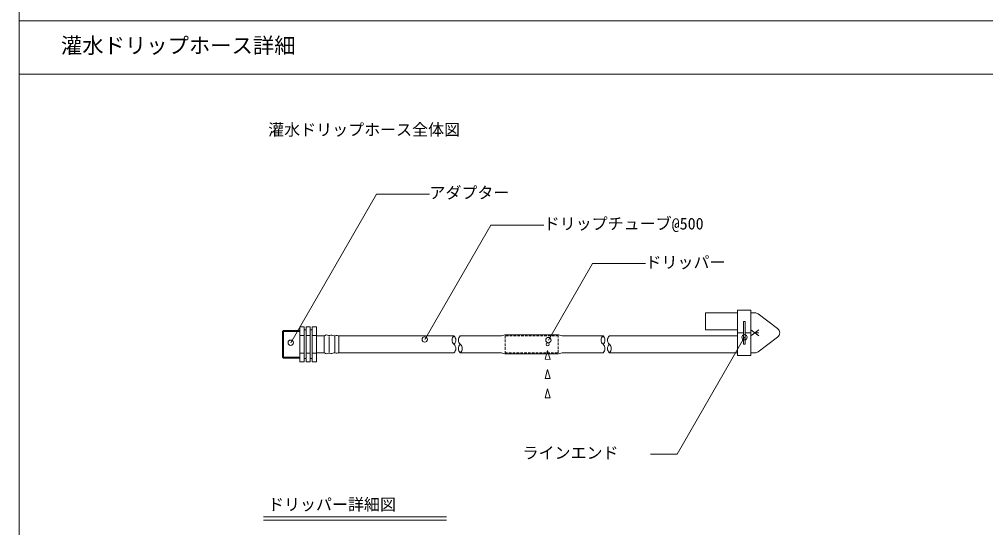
# Model space of a CAD drawing. Units: millimetres, scale not verified. Extents: x -79561 to 6403, y -2774 to 2774.
# Drawn here: x -1491 to 321, y -1558 to -605 of the extents above; entities that cross this region are included whole.
import ezdxf
from ezdxf.enums import TextEntityAlignment as Align

# ---------------------------------------------------------------- set-up
doc = ezdxf.new("R2010")
doc.units = ezdxf.units.MM
doc.header["$LTSCALE"] = 4
doc.linetypes.add('DASHED1', pattern=[1.8, 1.2, -0.6])
for name, color, linetype, lineweight in [('0-1_WAKU', 7, 'Continuous', 18), ('0-3_moji', 7, 'Continuous', 18), ('0-6_buhin', 2, 'Continuous', 18), ('0-B_kansui1', 4, 'Continuous', 18)]:
    doc.layers.add(name, color=color, linetype=linetype, lineweight=lineweight)
doc.styles.add('ＭＳ ゴシック', font='')
doc.styles.get('ＭＳ ゴシック').set_extended_font_data('MS Gothic')

msp = doc.modelspace()

# ---------------------------------------------------------------- linework, layer by layer
at = {"layer": '0-1_WAKU'}
for p, q in [((-1491.071, -608), (6403.429, -608)), ((-1491.071, -708), (6403.429, -708))]:
    msp.add_line(p, q, dxfattribs=at)
msp.add_lwpolyline([(-1491.071, -2774), (6403.429, -2774), (6403.429, 2774), (-1491.071, 2774)], close=True, dxfattribs=at)
at = {"layer": '0-3_moji'}
for p, q in [((-131.097, -1201.254), (-257.674, -1420.491)), ((-257.674, -1420.491), (-307.375, -1420.491)), ((-1033.274, -1537.892), (-690.065, -1537.892)), ((-1033.274, -1543.857), (-690.065, -1543.857))]:
    msp.add_line(p, q, dxfattribs=at)
for points in [[(-982.143, -1211.46), (-821.336, -932.934), (-721.934, -932.934)], [(-730.831, -1205.477), (-606.986, -990.971), (-507.584, -990.971)], [(-498.777, -1206.483), (-416.116, -1063.309), (-316.713, -1063.309)]]:
    msp.add_lwpolyline(points, dxfattribs=at)
for centre in [(-982.143, -1211.46), (-730.831, -1205.477), (-498.777, -1206.483), (-131.097, -1201.254)]:
    msp.add_circle(centre, 5, dxfattribs=at)
at = {"layer": '0-6_buhin'}
for p, q in [((-997.818, -1190.522), (-995.818, -1188.522)), ((-997.818, -1190.522), (-997.818, -1238.522)), ((-997.818, -1190.522), (-964.818, -1190.522)), ((-995.818, -1188.522), (-964.818, -1188.522)), ((-956.818, -1187.657), (-953.418, -1187.657)), ((-945.418, -1187.657), (-942.018, -1187.657)), ((-133.081, -1193.022), (-144.181, -1193.022)), ((-118.981, -1193.022), (-130.081, -1193.022)), ((-964.818, -1198.204), (-956.818, -1198.204)), ((-953.418, -1198.204), (-945.418, -1198.204)), ((-942.018, -1198.204), (-934.018, -1198.204)), ((-964.818, -1230.84), (-956.818, -1230.84)), ((-953.418, -1230.84), (-945.418, -1230.84)), ((-942.018, -1230.84), (-934.018, -1230.84)), ((-997.818, -1238.522), (-964.818, -1238.522)), ((-997.818, -1238.522), (-995.818, -1240.522)), ((-956.818, -1241.387), (-953.418, -1241.387)), ((-945.418, -1241.387), (-942.018, -1241.387))]:
    msp.add_line(p, q, dxfattribs=at)
for points in [[(-144.181, -1150.522), (-118.981, -1150.522), (-118.981, -1235.522), (-144.181, -1235.522)], [(-130.081, -1214.022), (-133.081, -1214.022), (-133.081, -1172.022), (-130.081, -1172.022)], [(-956.818, -1181.885), (-964.818, -1181.885), (-964.818, -1247.158), (-956.818, -1247.158)], [(-945.418, -1181.885), (-953.418, -1181.885), (-953.418, -1247.158), (-945.418, -1247.158)], [(-934.018, -1181.885), (-942.018, -1181.885), (-942.018, -1247.158), (-934.018, -1247.158)], [(-495.613, -1242.745), (-500.232, -1225.864), (-504.718, -1242.585)], [(-495.613, -1278.745), (-500.232, -1261.864), (-504.718, -1278.585)], [(-495.613, -1314.745), (-500.232, -1297.864), (-504.718, -1314.585)]]:
    msp.add_lwpolyline(points, close=True, dxfattribs=at)
msp.add_lwpolyline([(-995.818, -1188.522), (-995.818, -1240.522), (-964.818, -1240.522)], dxfattribs=at)
at = {"layer": '0-B_kansui1'}
for p, q in [((-204.181, -1155.522), (-144.181, -1155.522)), ((-204.181, -1155.522), (-204.181, -1187.522)), ((-118.981, -1155.522), (-111.623, -1155.522)), ((-105.607, -1157.534), (-69.093, -1185.034)), ((-204.181, -1187.522), (-144.181, -1187.522)), ((-118.981, -1187.522), (-104.375, -1198.522)), ((-118.981, -1198.522), (-104.375, -1187.522)), ((-111.66, -1193.035), (-104.375, -1193.035)), ((-934.018, -1198.522), (-919.49, -1198.522)), ((-919.49, -1200.122), (-919.49, -1228.922)), ((-917.49, -1197.986), (-916.609, -1197.478)), ((-913.232, -1197.186), (-911.152, -1197.949)), ((-909.775, -1199.826), (-909.775, -1229.217)), ((-908.564, -1198.006), (-906.993, -1197.507)), ((-904.692, -1197.47), (-901.515, -1198.37)), ((-900.424, -1198.522), (-899.567, -1198.522)), ((-899.567, -1200.122), (-899.567, -1228.922)), ((-898.532, -1198.386), (-896.854, -1197.936)), ((-894.783, -1197.936), (-893.104, -1198.386)), ((-892.069, -1198.522), (-676.018, -1198.522)), ((-892.069, -1200.122), (-892.069, -1228.922)), ((-384.445, -1198.522), (-144.181, -1198.522)), ((-105.607, -1228.51), (-69.093, -1201.01)), ((-934.018, -1230.522), (-919.49, -1230.522)), ((-917.49, -1231.058), (-916.609, -1231.566)), ((-913.232, -1231.858), (-911.152, -1231.095)), ((-908.564, -1231.038), (-906.993, -1231.537)), ((-904.692, -1231.573), (-901.515, -1230.673)), ((-900.424, -1230.522), (-899.567, -1230.522)), ((-898.532, -1230.658), (-896.854, -1231.108)), ((-894.783, -1231.108), (-893.104, -1230.658)), ((-892.069, -1230.522), (-676.018, -1230.522)), ((-384.445, -1230.522), (-145.563, -1230.522)), ((-118.981, -1230.522), (-111.623, -1230.522))]:
    msp.add_line(p, q, dxfattribs=at)
for points in [[(-664.018, -1198.522), (-586.798, -1198.522), (-580.483, -1196.722), (-479.995, -1196.722), (-473.277, -1198.522), (-396.445, -1198.522)], [(-664.018, -1230.522), (-586.798, -1230.522), (-580.483, -1232.322), (-479.995, -1232.322), (-473.277, -1230.522), (-396.445, -1230.522)]]:
    msp.add_lwpolyline(points, dxfattribs=at)
at = {"layer": '0-B_kansui1', "linetype": 'DASHED1'}
msp.add_lwpolyline([(-580.232, -1230.522), (-480.232, -1230.522), (-480.232, -1198.522), (-580.232, -1198.522)], close=True, dxfattribs=at)
at = {"layer": '0-B_kansui1'}
msp.add_circle((-500.232, -1214.522), 3, dxfattribs=at)
for centre, radius, start, end in [((-111.623, -1165.522), 10, 53.015, 90), ((-75.109, -1193.022), 10, 306.985, 53.015), ((-919.49, -1194.522), 4, 270, 300), ((-914.609, -1200.942), 4, 69.8637, 120), ((-909.775, -1194.193), 4, 249.8637, 287.6291), ((-905.782, -1201.319), 4, 74.18081, 107.6291), ((-900.424, -1194.522), 4, 254.18081, 270), ((-899.567, -1194.522), 4, 270, 285), ((-895.818, -1201.799), 4, 75, 105), ((-892.069, -1194.522), 4, 255, 270), ((-668.788, -1206.522), 10.783, 132.10531, 227.89469), ((-683.248, -1206.522), 10.783, 312.10531, 47.89469), ((-656.788, -1206.522), 10.783, 132.10531, 227.89469), ((-389.215, -1206.522), 10.783, 132.10531, 227.89469), ((-403.675, -1206.522), 10.783, 312.10531, 47.89469), ((-377.215, -1206.522), 10.783, 132.10531, 227.89469), ((-919.49, -1234.522), 4, 60, 90), ((-914.609, -1228.102), 4, 240, 290.1363), ((-909.775, -1234.85), 4, 72.3709, 110.1363), ((-905.782, -1227.725), 4, 252.3709, 285.81919), ((-900.424, -1234.522), 4, 90, 105.81919), ((-899.567, -1234.522), 4, 75, 90), ((-895.818, -1227.244), 4, 255, 285), ((-892.069, -1234.522), 4, 90, 105), ((-683.248, -1222.522), 10.783, 312.10531, 47.89469), ((-656.788, -1222.522), 10.783, 132.10531, 227.89469), ((-671.248, -1222.522), 10.783, 312.10531, 47.89469), ((-403.675, -1222.522), 10.783, 312.10531, 47.89469), ((-377.215, -1222.522), 10.783, 132.10531, 227.89469), ((-391.675, -1222.522), 10.783, 312.10531, 47.89469), ((-111.623, -1220.522), 10, 270, 306.985)]:
    msp.add_arc(centre, radius, start, end, dxfattribs=at)

# ---------------------------------------------------------------- texts
at = {"layer": '0-3_moji', "style": 'ＭＳ ゴシック'}
for s, height, p in [('灌水ドリップホース詳細', 29.33, (-1413.071, -678)), ('灌水ドリップホース全体図', 21.99, (-1024.403, -829.811)), ('アダプター', 21.99, (-721.934, -947.934)), ('ドリップチューブ@500', 21.99, (-507.584, -1005.971)), ('ドリッパー', 21.99, (-316.713, -1078.309)), ('ラインエンド', 21.99, (-547.284, -1435.491)), ('ドリッパー詳細図', 21.99, (-1024.759, -1532.181))]:
    msp.add_text(s, height=height, dxfattribs=at).set_placement(p, align=Align.BOTTOM_LEFT)

doc.saveas('drawing.dxf')
